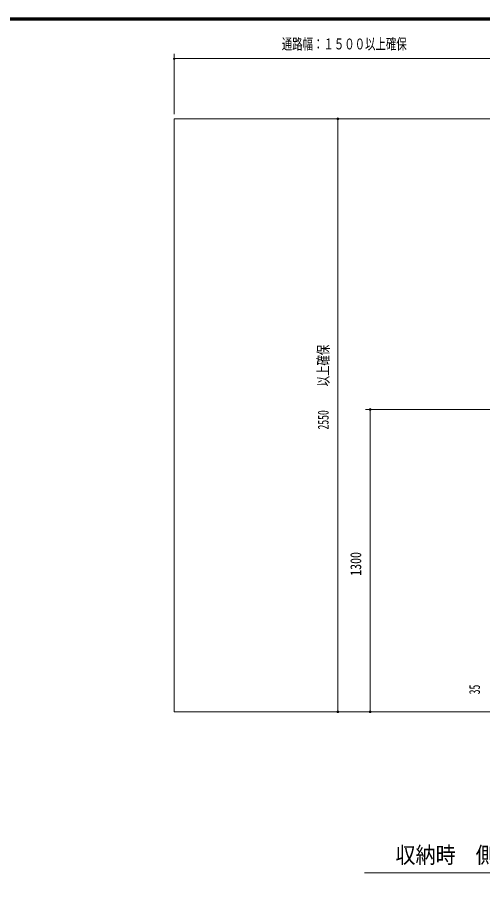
# Model space of a CAD drawing. Units: millimetres, scale not verified. Extents: x -5740 to 5856, y -4020 to 4020.
# Drawn here: x 810 to 2809, y 202 to 4020 of the extents above; entities that cross this region are included whole.
import ezdxf
from ezdxf.enums import TextEntityAlignment as Align

# ---------------------------------------------------------------- set-up
doc = ezdxf.new("R2010")
doc.units = ezdxf.units.MM
doc.header["$LTSCALE"] = 10
doc.linetypes.add('USER5', pattern=[25, 6, -5, 2, -5, 2, -5])
for name, color, linetype, lineweight in [('0-3_2-03BODL', 2, 'Continuous', 18), ('0-9_2-F', 7, 'USER5', 9), ('0-A_F-F4PAPAER', 5, 'Continuous', 18), ('0-F_2ラック-F寸法', 3, 'Continuous', 18)]:
    doc.layers.add(name, color=color, linetype=linetype, lineweight=lineweight)
doc.styles.add('ＭＳ ゴシック', font='')
doc.styles.get('ＭＳ ゴシック').set_extended_font_data('MS Gothic')

msp = doc.modelspace()

# ---------------------------------------------------------------- linework, layer by layer
at = {"layer": '0-3_2-03BODL', "color": 7}
for p, q in [((4949.69, 3585.02), (1483.71, 3585.02)), ((1483.71, 1035.02), (1483.71, 3585.02)), ((4949.69, 1035.02), (1483.71, 1035.02))]:
    msp.add_line(p, q, dxfattribs=at)
at = {"layer": '0-9_2-F', "color": 3, "linetype": 'Continuous', "lineweight": 18}
for p, q in [((2186.67, 3585.02), (2186.67, 1035.02)), ((2306.67, 2335.02), (4731.95, 2335.02)), ((2326.67, 1035.02), (2326.67, 2335.02)), ((2301.8, 342.26), (3981.8, 342.26))]:
    msp.add_line(p, q, dxfattribs=at)
for centre, start, end in [((2186.67, 3585.02), 0, 180), ((2186.67, 3585.02), 180, 0), ((2326.67, 2335.02), 0, 180), ((2326.67, 2335.02), 180, 0), ((2186.67, 1035.02), 0, 180), ((2186.67, 1035.02), 180, 0), ((2326.67, 1035.02), 0, 180), ((2326.67, 1035.02), 180, 0)]:
    msp.add_arc(centre, 4, start, end, dxfattribs=at)
at = {"layer": '0-A_F-F4PAPAER'}
for points in [[(5739.9, 4020.13), (-5740.1, 4020.13), (-5740.1, -4019.87), (5739.9, -4019.87)], [(5738.9, 4019.13), (5738.9, -4018.87), (-5739.1, -4018.87), (-5739.1, 4019.13)], [(5737.9, 4018.13), (5737.9, -4017.87), (-5738.1, -4017.87), (-5738.1, 4018.13)], [(5736.9, 4017.13), (5736.9, -4016.87), (-5737.1, -4016.87), (-5737.1, 4017.13)], [(5735.9, 4016.13), (5735.9, -4015.87), (-5736.1, -4015.87), (-5736.1, 4016.13)], [(5734.9, 4015.13), (5734.9, -4014.87), (-5735.1, -4014.87), (-5735.1, 4015.13)], [(5733.9, 4014.13), (5733.9, -4013.87), (-5734.1, -4013.87), (-5734.1, 4014.13)], [(5732.9, 4013.13), (5732.9, -4012.87), (-5733.1, -4012.87), (-5733.1, 4013.13)], [(5731.9, 4012.13), (5731.9, -4011.87), (-5732.1, -4011.87), (-5732.1, 4012.13)], [(5730.9, 4011.13), (5730.9, -4010.87), (-5731.1, -4010.87), (-5731.1, 4011.13)], [(5729.9, 4010.13), (5729.9, -4009.87), (-5730.1, -4009.87), (-5730.1, 4010.13)]]:
    msp.add_lwpolyline(points, close=True, dxfattribs=at)
at = {"layer": '0-F_2ラック-F寸法'}
for p, q in [((1483.71, 3865.02), (1483.71, 3605.02)), ((1487.71, 3845.02), (1479.71, 3845.02)), ((3020.71, 3845.02), (1479.71, 3845.02))]:
    msp.add_line(p, q, dxfattribs=at)
msp.add_arc((1483.71, 3845.02), 4, 180, 0, dxfattribs=at)

# ---------------------------------------------------------------- texts
at = {"layer": '0-9_2-F', "style": 'ＭＳ ゴシック'}
for s, width, p in [('以上確保', 0.7, (2161.87, 2434.54)), ('2550', 0.65, (2161.87, 2248.95)), ('1300', 0.8, (2301.87, 1619.71)), ('35', 0.65, (2812.89, 1109.79))]:
    msp.add_text(s, height=46.89, rotation=90, dxfattribs=dict(at, width=width)).set_placement(p, align=Align.BOTTOM_LEFT)
at = {"layer": '0-9_2-F', "style": 'ＭＳ ゴシック', "width": 0.9}
msp.add_text('収納時\u3000側面図\u3000Ｓ＝１／２０', height=70.33, dxfattribs=at).set_placement((2435.14, 362.26), align=Align.BOTTOM_LEFT)
at = {"layer": '0-F_2ラック-F寸法', "color": 7, "style": 'ＭＳ ゴシック', "width": 0.7}
msp.add_text('通路幅：１５００以上確保', height=46.89, dxfattribs=at).set_placement((1946.35, 3869.82), align=Align.BOTTOM_LEFT)

doc.saveas('drawing.dxf')
